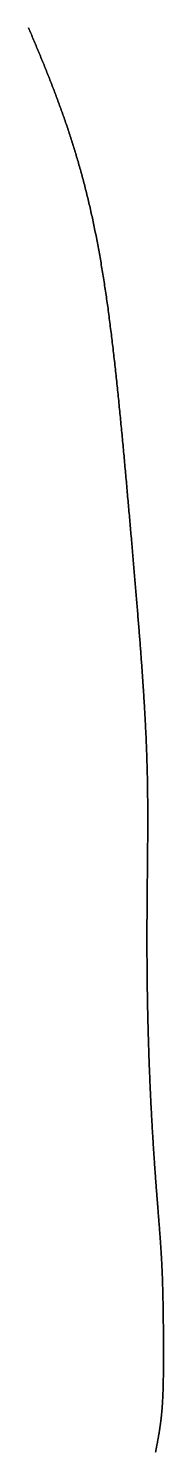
# Model space of a CAD drawing. Header units: inches. Extents: x 130170 to 284068, y 377793 to 804530.
# Drawn here: x 253778 to 253786.3, y 737479.6 to 737567.1 of the extents above; entities that cross this region are included whole.
import ezdxf

# ---------------------------------------------------------------- set-up
doc = ezdxf.new("R2010")
doc.units = ezdxf.units.IN
doc.header["$MEASUREMENT"] = 0
doc.layers.add('muni_il', color=7, linetype='Continuous')

msp = doc.modelspace()

# ---------------------------------------------------------------- linework, layer by layer
at = {"layer": 'muni_il'}
for points in [[(253778.047, 737567.122), (253778.085, 737567.031), (253778.124, 737566.94), (253778.163, 737566.849), (253778.202, 737566.758), (253778.24, 737566.666), (253778.279, 737566.575), (253778.317, 737566.484), (253778.355, 737566.393), (253778.394, 737566.302), (253778.432, 737566.211), (253778.47, 737566.12), (253778.508, 737566.029), (253778.546, 737565.938), (253778.584, 737565.846), (253778.622, 737565.755), (253778.66, 737565.664), (253778.698, 737565.573), (253778.735, 737565.482), (253778.773, 737565.39), (253778.81, 737565.299), (253778.848, 737565.208), (253778.885, 737565.116), (253778.922, 737565.025), (253778.959, 737564.934), (253778.997, 737564.842), (253779.033, 737564.751), (253779.07, 737564.659), (253779.107, 737564.568), (253779.144, 737564.476), (253779.18, 737564.384), (253779.217, 737564.293), (253779.253, 737564.201), (253779.289, 737564.109), (253779.326, 737564.017), (253779.362, 737563.925), (253779.398, 737563.833), (253779.433, 737563.741), (253779.469, 737563.649), (253779.505, 737563.557), (253779.54, 737563.465), (253779.576, 737563.372), (253779.611, 737563.28), (253779.646, 737563.188), (253779.681, 737563.095), (253779.716, 737563.002), (253779.751, 737562.91), (253779.785, 737562.817), (253779.82, 737562.724), (253779.854, 737562.631), (253779.889, 737562.538), (253779.923, 737562.444), (253779.957, 737562.351), (253779.991, 737562.258), (253780.025, 737562.164), (253780.058, 737562.071), (253780.092, 737561.977), (253780.125, 737561.883), (253780.158, 737561.789), (253780.191, 737561.695), (253780.224, 737561.601), (253780.257, 737561.507), (253780.29, 737561.412), (253780.322, 737561.318), (253780.355, 737561.223), (253780.387, 737561.128), (253780.419, 737561.033), (253780.451, 737560.938), (253780.483, 737560.843), (253780.514, 737560.747), (253780.546, 737560.652), (253780.577, 737560.556), (253780.608, 737560.46), (253780.639, 737560.364), (253780.67, 737560.268), (253780.701, 737560.172), (253780.732, 737560.076), (253780.762, 737559.979), (253780.792, 737559.882), (253780.823, 737559.785), (253780.853, 737559.688), (253780.882, 737559.591), (253780.912, 737559.494), (253780.941, 737559.396), (253780.971, 737559.298), (253781, 737559.2), (253781.029, 737559.102), (253781.058, 737559.004), (253781.087, 737558.905), (253781.115, 737558.806), (253781.143, 737558.707), (253781.172, 737558.608), (253781.2, 737558.509), (253781.227, 737558.409), (253781.255, 737558.31), (253781.283, 737558.21), (253781.31, 737558.11), (253781.337, 737558.009), (253781.364, 737557.909), (253781.391, 737557.808), (253781.418, 737557.707), (253781.445, 737557.606), (253781.471, 737557.504), (253781.497, 737557.402), (253781.523, 737557.301), (253781.549, 737557.198), (253781.575, 737557.096), (253781.6, 737556.993), (253781.626, 737556.89), (253781.651, 737556.787), (253781.676, 737556.684), (253781.701, 737556.581), (253781.726, 737556.477), (253781.75, 737556.373), (253781.775, 737556.268), (253781.799, 737556.164), (253781.823, 737556.059), (253781.847, 737555.954), (253781.871, 737555.849), (253781.894, 737555.743), (253781.918, 737555.637), (253781.941, 737555.531), (253781.964, 737555.425), (253781.987, 737555.318), (253782.01, 737555.211), (253782.033, 737555.104), (253782.055, 737554.997), (253782.078, 737554.889), (253782.1, 737554.781), (253782.122, 737554.673), (253782.144, 737554.564), (253782.166, 737554.456), (253782.187, 737554.347), (253782.209, 737554.237), (253782.23, 737554.128), (253782.251, 737554.018), (253782.272, 737553.908), (253782.293, 737553.797), (253782.313, 737553.686), (253782.334, 737553.575), (253782.354, 737553.464), (253782.375, 737553.352), (253782.395, 737553.241), (253782.415, 737553.128), (253782.435, 737553.016), (253782.454, 737552.903), (253782.474, 737552.79), (253782.493, 737552.677), (253782.513, 737552.563), (253782.532, 737552.449), (253782.551, 737552.335), (253782.57, 737552.22), (253782.588, 737552.106), (253782.607, 737551.991), (253782.625, 737551.875), (253782.644, 737551.76), (253782.662, 737551.644), (253782.68, 737551.527), (253782.698, 737551.411), (253782.716, 737551.294), (253782.734, 737551.177), (253782.751, 737551.06), (253782.769, 737550.942), (253782.786, 737550.824), (253782.804, 737550.706), (253782.821, 737550.587), (253782.838, 737550.468), (253782.855, 737550.35), (253782.872, 737550.23), (253782.888, 737550.111), (253782.905, 737549.991), (253782.922, 737549.87), (253782.938, 737549.75), (253782.954, 737549.629), (253782.97, 737549.508), (253782.987, 737549.387), (253783.003, 737549.265), (253783.018, 737549.144), (253783.034, 737549.022), (253783.05, 737548.899), (253783.065, 737548.776), (253783.081, 737548.654), (253783.097, 737548.531), (253783.112, 737548.407), (253783.127, 737548.284), (253783.142, 737548.16), (253783.157, 737548.036), (253783.172, 737547.911), (253783.187, 737547.787), (253783.202, 737547.662), (253783.217, 737547.537), (253783.232, 737547.412), (253783.246, 737547.286), (253783.261, 737547.16), (253783.275, 737547.034), (253783.29, 737546.908), (253783.304, 737546.782), (253783.318, 737546.655), (253783.332, 737546.529), (253783.346, 737546.401), (253783.361, 737546.274), (253783.374, 737546.147), (253783.388, 737546.019), (253783.402, 737545.891), (253783.416, 737545.764), (253783.43, 737545.635), (253783.443, 737545.507), (253783.457, 737545.379), (253783.47, 737545.25), (253783.484, 737545.121), (253783.498, 737544.992), (253783.511, 737544.863), (253783.524, 737544.734), (253783.537, 737544.604), (253783.551, 737544.475), (253783.564, 737544.345), (253783.577, 737544.215), (253783.59, 737544.085), (253783.603, 737543.955), (253783.616, 737543.825), (253783.629, 737543.695), (253783.642, 737543.564), (253783.655, 737543.434), (253783.668, 737543.303), (253783.68, 737543.172), (253783.693, 737543.042), (253783.706, 737542.911), (253783.718, 737542.78), (253783.731, 737542.649), (253783.743, 737542.518), (253783.756, 737542.387), (253783.769, 737542.255), (253783.781, 737542.124), (253783.793, 737541.993), (253783.806, 737541.861), (253783.818, 737541.73), (253783.83, 737541.599), (253783.843, 737541.467), (253783.855, 737541.336), (253783.867, 737541.204), (253783.879, 737541.073), (253783.891, 737540.942), (253783.904, 737540.81), (253783.916, 737540.679), (253783.928, 737540.547), (253783.94, 737540.416), (253783.952, 737540.285), (253783.964, 737540.153), (253783.976, 737540.022), (253783.988, 737539.891), (253783.999, 737539.76), (253784.011, 737539.628), (253784.023, 737539.498), (253784.035, 737539.367), (253784.047, 737539.236), (253784.058, 737539.105), (253784.07, 737538.974), (253784.082, 737538.844), (253784.094, 737538.713), (253784.105, 737538.583), (253784.117, 737538.452), (253784.128, 737538.322), (253784.14, 737538.192), (253784.151, 737538.062), (253784.163, 737537.932), (253784.174, 737537.803), (253784.186, 737537.673), (253784.197, 737537.544), (253784.208, 737537.415), (253784.22, 737537.286), (253784.231, 737537.157), (253784.242, 737537.028), (253784.254, 737536.9), (253784.265, 737536.771), (253784.276, 737536.643), (253784.287, 737536.515), (253784.299, 737536.387), (253784.31, 737536.26), (253784.321, 737536.132), (253784.332, 737536.005), (253784.343, 737535.878), (253784.354, 737535.752), (253784.365, 737535.625), (253784.376, 737535.499), (253784.387, 737535.373), (253784.397, 737535.247), (253784.408, 737535.122), (253784.419, 737534.997), (253784.43, 737534.872), (253784.44, 737534.747), (253784.451, 737534.623), (253784.462, 737534.499), (253784.472, 737534.375), (253784.483, 737534.251), (253784.493, 737534.128), (253784.504, 737534.005), (253784.514, 737533.882), (253784.525, 737533.76), (253784.535, 737533.637), (253784.546, 737533.516), (253784.556, 737533.394), (253784.566, 737533.273), (253784.576, 737533.152), (253784.587, 737533.031), (253784.597, 737532.911), (253784.607, 737532.791), (253784.617, 737532.672), (253784.627, 737532.552), (253784.637, 737532.433), (253784.647, 737532.315), (253784.656, 737532.197), (253784.666, 737532.079), (253784.676, 737531.961), (253784.686, 737531.844), (253784.695, 737531.727), (253784.705, 737531.611), (253784.714, 737531.495), (253784.724, 737531.379), (253784.733, 737531.264), (253784.743, 737531.149), (253784.752, 737531.034), (253784.761, 737530.92), (253784.77, 737530.806), (253784.78, 737530.692), (253784.789, 737530.579), (253784.798, 737530.466), (253784.807, 737530.354), (253784.816, 737530.242), (253784.825, 737530.13), (253784.833, 737530.019), (253784.842, 737529.908), (253784.851, 737529.797), (253784.86, 737529.687), (253784.868, 737529.578), (253784.877, 737529.468), (253784.885, 737529.359), (253784.893, 737529.251), (253784.902, 737529.142), (253784.91, 737529.035), (253784.918, 737528.927), (253784.926, 737528.82), (253784.934, 737528.714), (253784.942, 737528.607), (253784.95, 737528.501), (253784.958, 737528.396), (253784.966, 737528.291), (253784.973, 737528.186), (253784.981, 737528.082), (253784.989, 737527.978), (253784.996, 737527.874), (253785.003, 737527.771), (253785.011, 737527.669), (253785.018, 737527.566), (253785.025, 737527.464), (253785.032, 737527.363), (253785.039, 737527.261), (253785.046, 737527.16), (253785.053, 737527.06), (253785.06, 737526.96), (253785.067, 737526.86), (253785.073, 737526.761), (253785.08, 737526.662), (253785.086, 737526.563), (253785.093, 737526.465), (253785.099, 737526.367), (253785.106, 737526.27), (253785.112, 737526.172), (253785.118, 737526.076), (253785.124, 737525.979), (253785.13, 737525.883), (253785.136, 737525.787), (253785.142, 737525.692), (253785.147, 737525.597), (253785.153, 737525.502), (253785.159, 737525.408), (253785.164, 737525.314), (253785.169, 737525.22), (253785.175, 737525.127), (253785.18, 737525.034), (253785.185, 737524.941), (253785.19, 737524.849), (253785.195, 737524.757), (253785.2, 737524.665), (253785.205, 737524.573), (253785.21, 737524.482), (253785.214, 737524.392), (253785.219, 737524.301), (253785.224, 737524.211), (253785.228, 737524.121), (253785.232, 737524.031), (253785.237, 737523.942), (253785.241, 737523.853), (253785.245, 737523.764), (253785.249, 737523.676), (253785.253, 737523.588), (253785.257, 737523.5), (253785.261, 737523.412), (253785.264, 737523.325), (253785.268, 737523.238), (253785.272, 737523.151), (253785.275, 737523.064), (253785.278, 737522.978), (253785.282, 737522.891), (253785.285, 737522.806), (253785.288, 737522.72), (253785.291, 737522.634), (253785.294, 737522.549), (253785.297, 737522.464), (253785.3, 737522.379), (253785.303, 737522.295), (253785.306, 737522.21), (253785.308, 737522.126), (253785.311, 737522.042), (253785.313, 737521.958), (253785.316, 737521.875), (253785.318, 737521.791), (253785.32, 737521.708), (253785.323, 737521.625), (253785.325, 737521.542), (253785.327, 737521.46), (253785.329, 737521.377), (253785.331, 737521.295), (253785.333, 737521.212), (253785.335, 737521.13), (253785.336, 737521.048), (253785.338, 737520.966), (253785.339, 737520.885), (253785.341, 737520.803), (253785.343, 737520.722), (253785.344, 737520.64), (253785.345, 737520.559), (253785.347, 737520.478), (253785.348, 737520.397), (253785.349, 737520.316), (253785.35, 737520.235), (253785.351, 737520.154), (253785.352, 737520.074), (253785.353, 737519.993), (253785.354, 737519.913), (253785.355, 737519.832), (253785.356, 737519.752), (253785.356, 737519.672), (253785.357, 737519.591), (253785.357, 737519.511), (253785.358, 737519.431), (253785.359, 737519.351), (253785.359, 737519.271), (253785.359, 737519.191), (253785.36, 737519.111), (253785.36, 737519.031), (253785.36, 737518.951), (253785.361, 737518.871), (253785.361, 737518.791), (253785.361, 737518.711), (253785.361, 737518.631), (253785.361, 737518.551), (253785.361, 737518.471), (253785.361, 737518.391), (253785.361, 737518.312), (253785.361, 737518.232), (253785.361, 737518.151), (253785.36, 737518.071), (253785.36, 737517.991), (253785.36, 737517.911), (253785.36, 737517.831), (253785.359, 737517.751), (253785.359, 737517.671), (253785.359, 737517.591), (253785.358, 737517.51), (253785.358, 737517.43), (253785.357, 737517.349), (253785.357, 737517.269), (253785.356, 737517.188), (253785.356, 737517.108), (253785.355, 737517.027), (253785.354, 737516.946), (253785.354, 737516.865), (253785.353, 737516.784), (253785.352, 737516.703), (253785.352, 737516.622), (253785.351, 737516.541), (253785.35, 737516.459), (253785.35, 737516.378), (253785.349, 737516.296), (253785.348, 737516.214), (253785.347, 737516.133), (253785.347, 737516.051), (253785.346, 737515.968), (253785.345, 737515.886), (253785.344, 737515.804), (253785.343, 737515.722), (253785.343, 737515.639), (253785.342, 737515.556), (253785.341, 737515.474), (253785.34, 737515.391), (253785.339, 737515.308), (253785.338, 737515.224), (253785.337, 737515.141), (253785.337, 737515.057), (253785.336, 737514.974), (253785.335, 737514.89), (253785.334, 737514.806), (253785.333, 737514.722), (253785.332, 737514.637), (253785.332, 737514.553), (253785.331, 737514.468), (253785.33, 737514.384), (253785.329, 737514.299), (253785.328, 737514.214), (253785.327, 737514.128), (253785.327, 737514.043), (253785.326, 737513.957), (253785.325, 737513.871), (253785.324, 737513.786), (253785.324, 737513.699), (253785.323, 737513.613), (253785.322, 737513.527), (253785.321, 737513.44), (253785.321, 737513.353), (253785.32, 737513.266), (253785.32, 737513.179), (253785.319, 737513.092), (253785.318, 737513.004), (253785.318, 737512.917), (253785.317, 737512.829), (253785.317, 737512.741), (253785.316, 737512.652), (253785.316, 737512.564), (253785.315, 737512.476), (253785.315, 737512.387), (253785.314, 737512.298), (253785.314, 737512.209), (253785.314, 737512.12), (253785.313, 737512.03), (253785.313, 737511.941), (253785.313, 737511.851), (253785.312, 737511.761), (253785.312, 737511.671), (253785.312, 737511.581), (253785.312, 737511.49), (253785.312, 737511.4), (253785.312, 737511.309), (253785.312, 737511.218), (253785.312, 737511.127), (253785.312, 737511.035), (253785.312, 737510.944), (253785.312, 737510.852), (253785.312, 737510.761), (253785.312, 737510.669), (253785.312, 737510.577), (253785.312, 737510.485), (253785.313, 737510.392), (253785.313, 737510.3), (253785.313, 737510.207), (253785.314, 737510.114), (253785.314, 737510.021), (253785.315, 737509.928), (253785.315, 737509.835), (253785.316, 737509.742), (253785.316, 737509.648), (253785.317, 737509.555), (253785.317, 737509.461), (253785.318, 737509.367), (253785.319, 737509.273), (253785.32, 737509.179), (253785.321, 737509.085), (253785.321, 737508.991), (253785.322, 737508.896), (253785.323, 737508.802), (253785.324, 737508.707), (253785.325, 737508.613), (253785.327, 737508.518), (253785.328, 737508.423), (253785.329, 737508.328), (253785.33, 737508.233), (253785.331, 737508.138), (253785.333, 737508.043), (253785.334, 737507.947), (253785.336, 737507.852), (253785.337, 737507.757), (253785.338, 737507.661), (253785.34, 737507.566), (253785.342, 737507.47), (253785.343, 737507.375), (253785.345, 737507.279), (253785.347, 737507.183), (253785.349, 737507.088), (253785.35, 737506.992), (253785.352, 737506.896), (253785.354, 737506.801), (253785.356, 737506.705), (253785.358, 737506.609), (253785.36, 737506.513), (253785.362, 737506.418), (253785.364, 737506.322), (253785.367, 737506.226), (253785.369, 737506.131), (253785.371, 737506.035), (253785.373, 737505.939), (253785.376, 737505.844), (253785.378, 737505.748), (253785.381, 737505.652), (253785.383, 737505.557), (253785.386, 737505.461), (253785.388, 737505.366), (253785.391, 737505.271), (253785.394, 737505.175), (253785.397, 737505.08), (253785.399, 737504.985), (253785.402, 737504.89), (253785.405, 737504.795), (253785.408, 737504.7), (253785.411, 737504.605), (253785.414, 737504.511), (253785.417, 737504.416), (253785.42, 737504.322), (253785.423, 737504.227), (253785.426, 737504.133), (253785.429, 737504.039), (253785.433, 737503.945), (253785.436, 737503.851), (253785.439, 737503.758), (253785.443, 737503.664), (253785.446, 737503.571), (253785.449, 737503.478), (253785.453, 737503.385), (253785.456, 737503.292), (253785.46, 737503.199), (253785.464, 737503.107), (253785.467, 737503.014), (253785.471, 737502.922), (253785.474, 737502.83), (253785.478, 737502.739), (253785.482, 737502.647), (253785.486, 737502.556), (253785.49, 737502.465), (253785.494, 737502.374), (253785.497, 737502.283), (253785.501, 737502.193), (253785.505, 737502.103), (253785.509, 737502.013), (253785.513, 737501.923), (253785.517, 737501.834), (253785.521, 737501.745), (253785.526, 737501.656), (253785.53, 737501.567), (253785.534, 737501.479), (253785.538, 737501.391), (253785.542, 737501.303), (253785.547, 737501.216), (253785.551, 737501.128), (253785.555, 737501.041), (253785.559, 737500.955), (253785.564, 737500.868), (253785.568, 737500.782), (253785.572, 737500.697), (253785.577, 737500.611), (253785.581, 737500.526), (253785.586, 737500.441), (253785.59, 737500.357), (253785.595, 737500.273), (253785.599, 737500.189), (253785.604, 737500.106), (253785.608, 737500.023), (253785.613, 737499.94), (253785.618, 737499.857), (253785.622, 737499.775), (253785.627, 737499.694), (253785.631, 737499.612), (253785.636, 737499.531), (253785.641, 737499.451), (253785.645, 737499.37), (253785.65, 737499.291), (253785.655, 737499.211), (253785.66, 737499.132), (253785.664, 737499.053), (253785.669, 737498.975), (253785.674, 737498.897), (253785.678, 737498.819), (253785.683, 737498.742), (253785.688, 737498.665), (253785.693, 737498.588), (253785.697, 737498.512), (253785.702, 737498.437), (253785.707, 737498.361), (253785.712, 737498.287), (253785.717, 737498.212), (253785.721, 737498.138), (253785.726, 737498.064), (253785.731, 737497.991), (253785.736, 737497.918), (253785.741, 737497.845), (253785.745, 737497.773), (253785.75, 737497.702), (253785.755, 737497.63), (253785.76, 737497.56), (253785.765, 737497.489), (253785.769, 737497.419), (253785.774, 737497.35), (253785.779, 737497.28), (253785.784, 737497.212), (253785.788, 737497.143), (253785.793, 737497.075), (253785.798, 737497.008), (253785.803, 737496.941), (253785.807, 737496.874), (253785.812, 737496.807), (253785.817, 737496.742), (253785.822, 737496.676), (253785.826, 737496.611), (253785.831, 737496.546), (253785.836, 737496.482), (253785.84, 737496.418), (253785.845, 737496.355), (253785.85, 737496.292), (253785.854, 737496.229), (253785.859, 737496.167), (253785.864, 737496.105), (253785.868, 737496.044), (253785.873, 737495.983), (253785.877, 737495.922), (253785.882, 737495.862), (253785.886, 737495.802), (253785.891, 737495.743), (253785.895, 737495.684), (253785.9, 737495.625), (253785.904, 737495.567), (253785.909, 737495.509), (253785.913, 737495.451), (253785.918, 737495.394), (253785.922, 737495.338), (253785.926, 737495.281), (253785.931, 737495.225), (253785.935, 737495.17), (253785.939, 737495.115), (253785.944, 737495.06), (253785.948, 737495.005), (253785.952, 737494.951), (253785.956, 737494.898), (253785.96, 737494.844), (253785.965, 737494.791), (253785.969, 737494.739), (253785.973, 737494.686), (253785.977, 737494.635), (253785.981, 737494.583), (253785.985, 737494.532), (253785.989, 737494.481), (253785.993, 737494.43), (253785.997, 737494.38), (253786.001, 737494.33), (253786.005, 737494.281), (253786.009, 737494.231), (253786.013, 737494.182), (253786.017, 737494.134), (253786.02, 737494.086), (253786.024, 737494.038), (253786.028, 737493.99), (253786.032, 737493.943), (253786.035, 737493.895), (253786.039, 737493.849), (253786.043, 737493.802), (253786.046, 737493.756), (253786.05, 737493.71), (253786.054, 737493.665), (253786.057, 737493.619), (253786.061, 737493.574), (253786.064, 737493.529), (253786.067, 737493.485), (253786.071, 737493.441), (253786.074, 737493.397), (253786.078, 737493.353), (253786.081, 737493.309), (253786.084, 737493.266), (253786.088, 737493.223), (253786.091, 737493.18), (253786.094, 737493.138), (253786.097, 737493.095), (253786.1, 737493.053), (253786.104, 737493.011), (253786.107, 737492.97), (253786.11, 737492.929), (253786.113, 737492.887), (253786.116, 737492.846), (253786.119, 737492.805), (253786.122, 737492.765), (253786.125, 737492.724), (253786.128, 737492.684), (253786.13, 737492.644), (253786.133, 737492.604), (253786.136, 737492.565), (253786.139, 737492.525), (253786.142, 737492.486), (253786.144, 737492.447), (253786.147, 737492.408), (253786.15, 737492.369), (253786.152, 737492.33), (253786.155, 737492.292), (253786.158, 737492.253), (253786.16, 737492.215), (253786.162, 737492.177), (253786.165, 737492.139), (253786.168, 737492.101), (253786.17, 737492.063), (253786.172, 737492.026), (253786.175, 737491.988), (253786.177, 737491.951), (253786.179, 737491.913), (253786.182, 737491.876), (253786.184, 737491.839), (253786.186, 737491.802), (253786.188, 737491.765), (253786.191, 737491.729), (253786.193, 737491.692), (253786.195, 737491.655), (253786.197, 737491.619), (253786.199, 737491.582), (253786.201, 737491.546), (253786.203, 737491.51), (253786.205, 737491.474), (253786.207, 737491.437), (253786.209, 737491.401), (253786.211, 737491.365), (253786.213, 737491.329), (253786.215, 737491.293), (253786.217, 737491.257), (253786.219, 737491.221), (253786.22, 737491.185), (253786.222, 737491.15), (253786.224, 737491.114), (253786.226, 737491.078), (253786.227, 737491.042), (253786.229, 737491.007), (253786.231, 737490.971), (253786.233, 737490.935), (253786.234, 737490.899), (253786.236, 737490.864), (253786.237, 737490.828), (253786.239, 737490.793), (253786.24, 737490.757), (253786.242, 737490.721), (253786.243, 737490.685), (253786.245, 737490.65), (253786.246, 737490.614), (253786.248, 737490.578), (253786.249, 737490.543), (253786.251, 737490.507), (253786.252, 737490.471), (253786.253, 737490.435), (253786.255, 737490.4), (253786.256, 737490.364), (253786.257, 737490.328), (253786.259, 737490.292), (253786.26, 737490.256), (253786.261, 737490.22), (253786.262, 737490.184), (253786.264, 737490.148), (253786.265, 737490.112), (253786.266, 737490.075), (253786.267, 737490.039), (253786.268, 737490.003), (253786.269, 737489.966), (253786.27, 737489.93), (253786.272, 737489.894), (253786.273, 737489.857), (253786.274, 737489.82), (253786.275, 737489.784), (253786.276, 737489.747), (253786.277, 737489.71), (253786.278, 737489.673), (253786.279, 737489.636), (253786.28, 737489.599), (253786.281, 737489.562), (253786.282, 737489.525), (253786.283, 737489.488), (253786.284, 737489.451), (253786.284, 737489.413), (253786.285, 737489.376), (253786.286, 737489.338), (253786.287, 737489.3), (253786.288, 737489.263), (253786.289, 737489.225), (253786.29, 737489.187), (253786.29, 737489.149), (253786.291, 737489.111), (253786.292, 737489.073), (253786.293, 737489.035), (253786.294, 737488.996), (253786.294, 737488.958), (253786.295, 737488.919), (253786.296, 737488.881), (253786.297, 737488.842), (253786.297, 737488.803), (253786.298, 737488.764), (253786.299, 737488.725), (253786.299, 737488.686), (253786.3, 737488.647), (253786.301, 737488.608), (253786.301, 737488.568), (253786.302, 737488.529), (253786.303, 737488.489), (253786.303, 737488.45), (253786.304, 737488.41), (253786.304, 737488.37), (253786.305, 737488.33), (253786.306, 737488.29), (253786.306, 737488.25), (253786.307, 737488.21), (253786.307, 737488.17), (253786.308, 737488.129), (253786.308, 737488.089), (253786.309, 737488.048), (253786.309, 737488.008), (253786.31, 737487.967), (253786.31, 737487.926), (253786.311, 737487.885), (253786.311, 737487.844), (253786.312, 737487.803), (253786.312, 737487.762), (253786.313, 737487.72), (253786.313, 737487.679), (253786.314, 737487.638), (253786.314, 737487.596), (253786.315, 737487.555), (253786.315, 737487.513), (253786.316, 737487.471), (253786.316, 737487.43), (253786.316, 737487.388), (253786.317, 737487.346), (253786.317, 737487.304), (253786.318, 737487.262), (253786.318, 737487.22), (253786.318, 737487.178), (253786.319, 737487.135), (253786.319, 737487.093), (253786.319, 737487.051), (253786.32, 737487.008), (253786.32, 737486.966), (253786.32, 737486.923), (253786.321, 737486.881), (253786.321, 737486.838), (253786.321, 737486.796), (253786.321, 737486.753), (253786.322, 737486.71), (253786.322, 737486.668), (253786.322, 737486.625), (253786.322, 737486.582), (253786.323, 737486.539), (253786.323, 737486.496), (253786.323, 737486.454), (253786.323, 737486.411), (253786.323, 737486.368), (253786.324, 737486.325), (253786.324, 737486.282), (253786.324, 737486.239), (253786.324, 737486.196), (253786.324, 737486.153), (253786.325, 737486.11), (253786.325, 737486.067), (253786.325, 737486.024), (253786.325, 737485.982), (253786.325, 737485.939), (253786.325, 737485.896), (253786.325, 737485.853), (253786.325, 737485.81), (253786.325, 737485.767), (253786.325, 737485.725), (253786.325, 737485.682), (253786.325, 737485.639), (253786.325, 737485.596), (253786.325, 737485.554), (253786.325, 737485.511), (253786.325, 737485.469), (253786.325, 737485.426), (253786.325, 737485.384), (253786.325, 737485.341), (253786.325, 737485.299), (253786.325, 737485.257), (253786.325, 737485.215), (253786.325, 737485.173), (253786.324, 737485.131), (253786.324, 737485.089), (253786.324, 737485.047), (253786.324, 737485.005), (253786.324, 737484.964), (253786.323, 737484.922), (253786.323, 737484.88), (253786.323, 737484.839), (253786.323, 737484.798), (253786.322, 737484.757), (253786.322, 737484.715), (253786.322, 737484.674), (253786.321, 737484.634), (253786.321, 737484.593), (253786.321, 737484.552), (253786.32, 737484.512), (253786.32, 737484.471), (253786.319, 737484.431), (253786.319, 737484.391), (253786.318, 737484.351), (253786.318, 737484.311), (253786.317, 737484.271), (253786.317, 737484.232), (253786.316, 737484.192), (253786.315, 737484.153), (253786.315, 737484.114), (253786.314, 737484.075), (253786.314, 737484.036), (253786.313, 737483.997), (253786.312, 737483.958), (253786.311, 737483.92), (253786.31, 737483.882), (253786.31, 737483.843), (253786.309, 737483.805), (253786.308, 737483.768), (253786.307, 737483.73), (253786.306, 737483.692), (253786.305, 737483.655), (253786.304, 737483.618), (253786.303, 737483.581), (253786.302, 737483.544), (253786.301, 737483.507), (253786.3, 737483.471), (253786.299, 737483.434), (253786.298, 737483.398), (253786.297, 737483.362), (253786.296, 737483.326), (253786.294, 737483.29), (253786.293, 737483.255), (253786.292, 737483.219), (253786.29, 737483.184), (253786.289, 737483.149), (253786.288, 737483.114), (253786.286, 737483.079), (253786.285, 737483.045), (253786.283, 737483.01), (253786.282, 737482.976), (253786.28, 737482.942), (253786.278, 737482.908), (253786.277, 737482.874), (253786.275, 737482.84), (253786.273, 737482.807), (253786.272, 737482.773), (253786.27, 737482.74), (253786.268, 737482.707), (253786.266, 737482.674), (253786.264, 737482.641), (253786.262, 737482.608), (253786.26, 737482.576), (253786.258, 737482.543), (253786.256, 737482.511), (253786.254, 737482.479), (253786.252, 737482.447), (253786.249, 737482.415), (253786.247, 737482.383), (253786.245, 737482.351), (253786.242, 737482.319), (253786.24, 737482.288), (253786.237, 737482.256), (253786.235, 737482.225), (253786.232, 737482.193), (253786.23, 737482.162), (253786.227, 737482.131), (253786.224, 737482.1), (253786.222, 737482.069), (253786.219, 737482.038), (253786.216, 737482.007), (253786.213, 737481.976), (253786.21, 737481.945), (253786.207, 737481.915), (253786.204, 737481.884), (253786.201, 737481.853), (253786.197, 737481.822), (253786.194, 737481.792), (253786.191, 737481.761), (253786.187, 737481.731), (253786.184, 737481.7), (253786.18, 737481.669), (253786.177, 737481.639), (253786.173, 737481.608), (253786.17, 737481.577), (253786.166, 737481.547), (253786.162, 737481.516), (253786.158, 737481.485), (253786.154, 737481.454), (253786.15, 737481.424), (253786.146, 737481.393), (253786.142, 737481.362), (253786.138, 737481.331), (253786.134, 737481.3), (253786.129, 737481.269), (253786.125, 737481.237), (253786.12, 737481.206), (253786.116, 737481.175), (253786.111, 737481.143), (253786.107, 737481.111), (253786.102, 737481.08), (253786.097, 737481.048), (253786.092, 737481.016), (253786.087, 737480.984), (253786.082, 737480.952), (253786.077, 737480.919), (253786.072, 737480.887), (253786.067, 737480.854), (253786.062, 737480.821), (253786.056, 737480.788), (253786.051, 737480.755), (253786.045, 737480.722), (253786.04, 737480.689), (253786.034, 737480.655), (253786.028, 737480.622), (253786.023, 737480.588), (253786.017, 737480.554), (253786.011, 737480.52), (253786.005, 737480.485), (253785.999, 737480.451), (253785.992, 737480.416), (253785.986, 737480.381), (253785.98, 737480.346), (253785.974, 737480.311), (253785.967, 737480.275), (253785.961, 737480.24), (253785.954, 737480.204), (253785.948, 737480.168), (253785.941, 737480.132), (253785.934, 737480.095), (253785.927, 737480.059), (253785.92, 737480.022), (253785.913, 737479.985), (253785.906, 737479.948), (253785.899, 737479.911), (253785.892, 737479.874), (253785.885, 737479.836), (253785.878, 737479.798), (253785.87, 737479.761), (253785.863, 737479.723), (253785.855, 737479.685), (253785.848, 737479.646), (253785.84, 737479.608)], [(253785.84, 737479.608), (253785.848, 737479.646), (253785.855, 737479.685), (253785.863, 737479.723), (253785.87, 737479.761), (253785.878, 737479.798), (253785.885, 737479.836), (253785.892, 737479.874), (253785.899, 737479.911), (253785.906, 737479.948), (253785.913, 737479.985), (253785.92, 737480.022), (253785.927, 737480.059), (253785.934, 737480.095), (253785.941, 737480.132), (253785.948, 737480.168), (253785.954, 737480.204), (253785.961, 737480.24), (253785.967, 737480.275), (253785.974, 737480.311), (253785.98, 737480.346), (253785.986, 737480.381), (253785.992, 737480.416), (253785.999, 737480.451), (253786.005, 737480.485), (253786.011, 737480.52), (253786.017, 737480.554), (253786.023, 737480.588), (253786.028, 737480.622), (253786.034, 737480.655), (253786.04, 737480.689), (253786.045, 737480.722), (253786.051, 737480.755), (253786.056, 737480.788), (253786.062, 737480.821), (253786.067, 737480.854), (253786.072, 737480.887), (253786.077, 737480.919), (253786.082, 737480.952), (253786.087, 737480.984), (253786.092, 737481.016), (253786.097, 737481.048), (253786.102, 737481.08), (253786.107, 737481.111), (253786.111, 737481.143), (253786.116, 737481.175), (253786.12, 737481.206), (253786.125, 737481.237), (253786.129, 737481.269), (253786.134, 737481.3), (253786.138, 737481.331), (253786.142, 737481.362), (253786.146, 737481.393), (253786.15, 737481.424), (253786.154, 737481.454), (253786.158, 737481.485), (253786.162, 737481.516), (253786.166, 737481.547), (253786.17, 737481.577), (253786.173, 737481.608), (253786.177, 737481.639), (253786.18, 737481.669), (253786.184, 737481.7), (253786.187, 737481.731), (253786.191, 737481.761), (253786.194, 737481.792), (253786.197, 737481.822), (253786.201, 737481.853), (253786.204, 737481.884), (253786.207, 737481.915), (253786.21, 737481.945), (253786.213, 737481.976), (253786.216, 737482.007), (253786.219, 737482.038), (253786.222, 737482.069), (253786.224, 737482.1), (253786.227, 737482.131), (253786.23, 737482.162), (253786.232, 737482.193), (253786.235, 737482.225), (253786.237, 737482.256), (253786.24, 737482.288), (253786.242, 737482.319), (253786.245, 737482.351), (253786.247, 737482.383), (253786.249, 737482.415), (253786.252, 737482.447), (253786.254, 737482.479), (253786.256, 737482.511), (253786.258, 737482.543), (253786.26, 737482.576), (253786.262, 737482.608), (253786.264, 737482.641), (253786.266, 737482.674), (253786.268, 737482.707), (253786.27, 737482.74), (253786.272, 737482.773), (253786.273, 737482.807), (253786.275, 737482.84), (253786.277, 737482.874), (253786.278, 737482.908), (253786.28, 737482.942), (253786.282, 737482.976), (253786.283, 737483.01), (253786.285, 737483.045), (253786.286, 737483.079), (253786.288, 737483.114), (253786.289, 737483.149), (253786.29, 737483.184), (253786.292, 737483.219), (253786.293, 737483.255), (253786.294, 737483.29), (253786.296, 737483.326), (253786.297, 737483.362), (253786.298, 737483.398), (253786.299, 737483.434), (253786.3, 737483.471), (253786.301, 737483.507), (253786.302, 737483.544), (253786.303, 737483.581), (253786.304, 737483.618), (253786.305, 737483.655), (253786.306, 737483.692), (253786.307, 737483.73), (253786.308, 737483.768), (253786.309, 737483.805), (253786.31, 737483.843), (253786.31, 737483.882), (253786.311, 737483.92), (253786.312, 737483.958), (253786.313, 737483.997), (253786.314, 737484.036), (253786.314, 737484.075), (253786.315, 737484.114), (253786.315, 737484.153), (253786.316, 737484.192), (253786.317, 737484.232), (253786.317, 737484.271), (253786.318, 737484.311), (253786.318, 737484.351), (253786.319, 737484.391), (253786.319, 737484.431), (253786.32, 737484.471), (253786.32, 737484.512), (253786.321, 737484.552), (253786.321, 737484.593), (253786.321, 737484.634), (253786.322, 737484.674), (253786.322, 737484.715), (253786.322, 737484.757), (253786.323, 737484.798), (253786.323, 737484.839), (253786.323, 737484.88), (253786.323, 737484.922), (253786.324, 737484.964), (253786.324, 737485.005), (253786.324, 737485.047), (253786.324, 737485.089), (253786.324, 737485.131), (253786.325, 737485.173), (253786.325, 737485.215), (253786.325, 737485.257), (253786.325, 737485.299), (253786.325, 737485.341), (253786.325, 737485.384), (253786.325, 737485.426), (253786.325, 737485.469), (253786.325, 737485.511), (253786.325, 737485.554), (253786.325, 737485.596), (253786.325, 737485.639), (253786.325, 737485.682), (253786.325, 737485.725), (253786.325, 737485.767), (253786.325, 737485.81), (253786.325, 737485.853), (253786.325, 737485.896), (253786.325, 737485.939), (253786.325, 737485.982), (253786.325, 737486.024), (253786.325, 737486.067), (253786.325, 737486.11), (253786.324, 737486.153), (253786.324, 737486.196), (253786.324, 737486.239), (253786.324, 737486.282), (253786.324, 737486.325), (253786.323, 737486.368), (253786.323, 737486.411), (253786.323, 737486.454), (253786.323, 737486.496), (253786.323, 737486.539), (253786.322, 737486.582), (253786.322, 737486.625), (253786.322, 737486.668), (253786.322, 737486.71), (253786.321, 737486.753), (253786.321, 737486.796), (253786.321, 737486.838), (253786.321, 737486.881), (253786.32, 737486.923), (253786.32, 737486.966), (253786.32, 737487.008), (253786.319, 737487.051), (253786.319, 737487.093), (253786.319, 737487.135), (253786.318, 737487.178), (253786.318, 737487.22), (253786.318, 737487.262), (253786.317, 737487.304), (253786.317, 737487.346), (253786.316, 737487.388), (253786.316, 737487.43), (253786.316, 737487.471), (253786.315, 737487.513), (253786.315, 737487.555), (253786.314, 737487.596), (253786.314, 737487.638), (253786.313, 737487.679), (253786.313, 737487.72), (253786.312, 737487.762), (253786.312, 737487.803), (253786.311, 737487.844), (253786.311, 737487.885), (253786.31, 737487.926), (253786.31, 737487.967), (253786.309, 737488.008), (253786.309, 737488.048), (253786.308, 737488.089), (253786.308, 737488.129), (253786.307, 737488.17), (253786.307, 737488.21), (253786.306, 737488.25), (253786.306, 737488.29), (253786.305, 737488.33), (253786.304, 737488.37), (253786.304, 737488.41), (253786.303, 737488.45), (253786.303, 737488.489), (253786.302, 737488.529), (253786.301, 737488.568), (253786.301, 737488.608), (253786.3, 737488.647), (253786.299, 737488.686), (253786.299, 737488.725), (253786.298, 737488.764), (253786.297, 737488.803), (253786.297, 737488.842), (253786.296, 737488.881), (253786.295, 737488.919), (253786.294, 737488.958), (253786.294, 737488.996), (253786.293, 737489.035), (253786.292, 737489.073), (253786.291, 737489.111), (253786.29, 737489.149), (253786.29, 737489.187), (253786.289, 737489.225), (253786.288, 737489.263), (253786.287, 737489.3), (253786.286, 737489.338), (253786.285, 737489.376), (253786.284, 737489.413), (253786.284, 737489.451), (253786.283, 737489.488), (253786.282, 737489.525), (253786.281, 737489.562), (253786.28, 737489.599), (253786.279, 737489.636), (253786.278, 737489.673), (253786.277, 737489.71), (253786.276, 737489.747), (253786.275, 737489.784), (253786.274, 737489.82), (253786.273, 737489.857), (253786.272, 737489.894), (253786.27, 737489.93), (253786.269, 737489.966), (253786.268, 737490.003), (253786.267, 737490.039), (253786.266, 737490.075), (253786.265, 737490.112), (253786.264, 737490.148), (253786.262, 737490.184), (253786.261, 737490.22), (253786.26, 737490.256), (253786.259, 737490.292), (253786.257, 737490.328), (253786.256, 737490.364), (253786.255, 737490.4), (253786.253, 737490.435), (253786.252, 737490.471), (253786.251, 737490.507), (253786.249, 737490.543), (253786.248, 737490.578), (253786.246, 737490.614), (253786.245, 737490.65), (253786.243, 737490.685), (253786.242, 737490.721), (253786.24, 737490.757), (253786.239, 737490.793), (253786.237, 737490.828), (253786.236, 737490.864), (253786.234, 737490.899), (253786.233, 737490.935), (253786.231, 737490.971), (253786.229, 737491.007), (253786.227, 737491.042), (253786.226, 737491.078), (253786.224, 737491.114), (253786.222, 737491.15), (253786.22, 737491.185), (253786.219, 737491.221), (253786.217, 737491.257), (253786.215, 737491.293), (253786.213, 737491.329), (253786.211, 737491.365), (253786.209, 737491.401), (253786.207, 737491.437), (253786.205, 737491.474), (253786.203, 737491.51), (253786.201, 737491.546), (253786.199, 737491.582), (253786.197, 737491.619), (253786.195, 737491.655), (253786.193, 737491.692), (253786.191, 737491.729), (253786.188, 737491.765), (253786.186, 737491.802), (253786.184, 737491.839), (253786.182, 737491.876), (253786.179, 737491.913), (253786.177, 737491.951), (253786.175, 737491.988), (253786.172, 737492.026), (253786.17, 737492.063), (253786.168, 737492.101), (253786.165, 737492.139), (253786.162, 737492.177), (253786.16, 737492.215), (253786.158, 737492.253), (253786.155, 737492.292), (253786.152, 737492.33), (253786.15, 737492.369), (253786.147, 737492.408), (253786.144, 737492.447), (253786.142, 737492.486), (253786.139, 737492.525), (253786.136, 737492.565), (253786.133, 737492.604), (253786.13, 737492.644), (253786.128, 737492.684), (253786.125, 737492.724), (253786.122, 737492.765), (253786.119, 737492.805), (253786.116, 737492.846), (253786.113, 737492.887), (253786.11, 737492.929), (253786.107, 737492.97), (253786.104, 737493.011), (253786.1, 737493.053), (253786.097, 737493.095), (253786.094, 737493.138), (253786.091, 737493.18), (253786.088, 737493.223), (253786.084, 737493.266), (253786.081, 737493.309), (253786.078, 737493.353), (253786.074, 737493.397), (253786.071, 737493.441), (253786.067, 737493.485), (253786.064, 737493.529), (253786.061, 737493.574), (253786.057, 737493.619), (253786.054, 737493.665), (253786.05, 737493.71), (253786.046, 737493.756), (253786.043, 737493.802), (253786.039, 737493.849), (253786.035, 737493.895), (253786.032, 737493.943), (253786.028, 737493.99), (253786.024, 737494.038), (253786.02, 737494.086), (253786.017, 737494.134), (253786.013, 737494.182), (253786.009, 737494.231), (253786.005, 737494.281), (253786.001, 737494.33), (253785.997, 737494.38), (253785.993, 737494.43), (253785.989, 737494.481), (253785.985, 737494.532), (253785.981, 737494.583), (253785.977, 737494.635), (253785.973, 737494.686), (253785.969, 737494.739), (253785.965, 737494.791), (253785.96, 737494.844), (253785.956, 737494.898), (253785.952, 737494.951), (253785.948, 737495.005), (253785.944, 737495.06), (253785.939, 737495.115), (253785.935, 737495.17), (253785.931, 737495.225), (253785.926, 737495.281), (253785.922, 737495.338), (253785.918, 737495.394), (253785.913, 737495.451), (253785.909, 737495.509), (253785.904, 737495.567), (253785.9, 737495.625), (253785.895, 737495.684), (253785.891, 737495.743), (253785.886, 737495.802), (253785.882, 737495.862), (253785.877, 737495.922), (253785.873, 737495.983), (253785.868, 737496.044), (253785.864, 737496.105), (253785.859, 737496.167), (253785.854, 737496.229), (253785.85, 737496.292), (253785.845, 737496.355), (253785.84, 737496.418), (253785.836, 737496.482), (253785.831, 737496.546), (253785.826, 737496.611), (253785.822, 737496.676), (253785.817, 737496.742), (253785.812, 737496.807), (253785.807, 737496.874), (253785.803, 737496.941), (253785.798, 737497.008), (253785.793, 737497.075), (253785.788, 737497.143), (253785.784, 737497.212), (253785.779, 737497.28), (253785.774, 737497.35), (253785.769, 737497.419), (253785.765, 737497.489), (253785.76, 737497.56), (253785.755, 737497.63), (253785.75, 737497.702), (253785.745, 737497.773), (253785.741, 737497.845), (253785.736, 737497.918), (253785.731, 737497.991), (253785.726, 737498.064), (253785.721, 737498.138), (253785.717, 737498.212), (253785.712, 737498.287), (253785.707, 737498.361), (253785.702, 737498.437), (253785.697, 737498.512), (253785.693, 737498.588), (253785.688, 737498.665), (253785.683, 737498.742), (253785.678, 737498.819), (253785.674, 737498.897), (253785.669, 737498.975), (253785.664, 737499.053), (253785.66, 737499.132), (253785.655, 737499.211), (253785.65, 737499.291), (253785.645, 737499.37), (253785.641, 737499.451), (253785.636, 737499.531), (253785.631, 737499.612), (253785.627, 737499.694), (253785.622, 737499.775), (253785.618, 737499.857), (253785.613, 737499.94), (253785.608, 737500.023), (253785.604, 737500.106), (253785.599, 737500.189), (253785.595, 737500.273), (253785.59, 737500.357), (253785.586, 737500.441), (253785.581, 737500.526), (253785.577, 737500.611), (253785.572, 737500.697), (253785.568, 737500.782), (253785.564, 737500.868), (253785.559, 737500.955), (253785.555, 737501.041), (253785.551, 737501.128), (253785.547, 737501.216), (253785.542, 737501.303), (253785.538, 737501.391), (253785.534, 737501.479), (253785.53, 737501.567), (253785.526, 737501.656), (253785.521, 737501.745), (253785.517, 737501.834), (253785.513, 737501.923), (253785.509, 737502.013), (253785.505, 737502.103), (253785.501, 737502.193), (253785.497, 737502.283), (253785.494, 737502.374), (253785.49, 737502.465), (253785.486, 737502.556), (253785.482, 737502.647), (253785.478, 737502.739), (253785.474, 737502.83), (253785.471, 737502.922), (253785.467, 737503.014), (253785.464, 737503.107), (253785.46, 737503.199), (253785.456, 737503.292), (253785.453, 737503.385), (253785.449, 737503.478), (253785.446, 737503.571), (253785.443, 737503.664), (253785.439, 737503.758), (253785.436, 737503.851), (253785.433, 737503.945), (253785.429, 737504.039), (253785.426, 737504.133), (253785.423, 737504.227), (253785.42, 737504.322), (253785.417, 737504.416), (253785.414, 737504.511), (253785.411, 737504.605), (253785.408, 737504.7), (253785.405, 737504.795), (253785.402, 737504.89), (253785.399, 737504.985), (253785.397, 737505.08), (253785.394, 737505.175), (253785.391, 737505.271), (253785.388, 737505.366), (253785.386, 737505.461), (253785.383, 737505.557), (253785.381, 737505.652), (253785.378, 737505.748), (253785.376, 737505.844), (253785.373, 737505.939), (253785.371, 737506.035), (253785.369, 737506.131), (253785.367, 737506.226), (253785.364, 737506.322), (253785.362, 737506.418), (253785.36, 737506.513), (253785.358, 737506.609), (253785.356, 737506.705), (253785.354, 737506.801), (253785.352, 737506.896), (253785.35, 737506.992), (253785.349, 737507.088), (253785.347, 737507.183), (253785.345, 737507.279), (253785.343, 737507.375), (253785.342, 737507.47), (253785.34, 737507.566), (253785.338, 737507.661), (253785.337, 737507.757), (253785.336, 737507.852), (253785.334, 737507.947), (253785.333, 737508.043), (253785.331, 737508.138), (253785.33, 737508.233), (253785.329, 737508.328), (253785.328, 737508.423), (253785.327, 737508.518), (253785.325, 737508.613), (253785.324, 737508.707), (253785.323, 737508.802), (253785.322, 737508.896), (253785.321, 737508.991), (253785.321, 737509.085), (253785.32, 737509.179), (253785.319, 737509.273), (253785.318, 737509.367), (253785.317, 737509.461), (253785.317, 737509.555), (253785.316, 737509.648), (253785.316, 737509.742), (253785.315, 737509.835), (253785.315, 737509.928), (253785.314, 737510.021), (253785.314, 737510.114), (253785.313, 737510.207), (253785.313, 737510.3), (253785.313, 737510.392), (253785.312, 737510.485), (253785.312, 737510.577), (253785.312, 737510.669), (253785.312, 737510.761), (253785.312, 737510.852), (253785.312, 737510.944), (253785.312, 737511.035), (253785.312, 737511.127), (253785.312, 737511.218), (253785.312, 737511.309), (253785.312, 737511.4), (253785.312, 737511.49), (253785.312, 737511.581), (253785.312, 737511.671), (253785.312, 737511.761), (253785.313, 737511.851), (253785.313, 737511.941), (253785.313, 737512.03), (253785.314, 737512.12), (253785.314, 737512.209), (253785.314, 737512.298), (253785.315, 737512.387), (253785.315, 737512.476), (253785.316, 737512.564), (253785.316, 737512.652), (253785.317, 737512.741), (253785.317, 737512.829), (253785.318, 737512.917), (253785.318, 737513.004), (253785.319, 737513.092), (253785.32, 737513.179), (253785.32, 737513.266), (253785.321, 737513.353), (253785.321, 737513.44), (253785.322, 737513.527), (253785.323, 737513.613), (253785.324, 737513.699), (253785.324, 737513.786), (253785.325, 737513.871), (253785.326, 737513.957), (253785.327, 737514.043), (253785.327, 737514.128), (253785.328, 737514.214), (253785.329, 737514.299), (253785.33, 737514.384), (253785.331, 737514.468), (253785.332, 737514.553), (253785.332, 737514.637), (253785.333, 737514.722), (253785.334, 737514.806), (253785.335, 737514.89), (253785.336, 737514.974), (253785.337, 737515.057), (253785.337, 737515.141), (253785.338, 737515.224), (253785.339, 737515.308), (253785.34, 737515.391), (253785.341, 737515.474), (253785.342, 737515.556), (253785.343, 737515.639), (253785.343, 737515.722), (253785.344, 737515.804), (253785.345, 737515.886), (253785.346, 737515.968), (253785.347, 737516.051), (253785.347, 737516.133), (253785.348, 737516.214), (253785.349, 737516.296), (253785.35, 737516.378), (253785.35, 737516.459), (253785.351, 737516.541), (253785.352, 737516.622), (253785.352, 737516.703), (253785.353, 737516.784), (253785.354, 737516.865), (253785.354, 737516.946), (253785.355, 737517.027), (253785.356, 737517.108), (253785.356, 737517.188), (253785.357, 737517.269), (253785.357, 737517.349), (253785.358, 737517.43), (253785.358, 737517.51), (253785.359, 737517.591), (253785.359, 737517.671), (253785.359, 737517.751), (253785.36, 737517.831), (253785.36, 737517.911), (253785.36, 737517.991), (253785.36, 737518.071), (253785.361, 737518.151), (253785.361, 737518.232), (253785.361, 737518.312), (253785.361, 737518.391), (253785.361, 737518.471), (253785.361, 737518.551), (253785.361, 737518.631), (253785.361, 737518.711), (253785.361, 737518.791), (253785.361, 737518.871), (253785.36, 737518.951), (253785.36, 737519.031), (253785.36, 737519.111), (253785.359, 737519.191), (253785.359, 737519.271), (253785.359, 737519.351), (253785.358, 737519.431), (253785.357, 737519.511), (253785.357, 737519.591), (253785.356, 737519.672), (253785.356, 737519.752), (253785.355, 737519.832), (253785.354, 737519.913), (253785.353, 737519.993), (253785.352, 737520.074), (253785.351, 737520.154), (253785.35, 737520.235), (253785.349, 737520.316), (253785.348, 737520.397), (253785.347, 737520.478), (253785.345, 737520.559), (253785.344, 737520.64), (253785.343, 737520.722), (253785.341, 737520.803), (253785.339, 737520.885), (253785.338, 737520.966), (253785.336, 737521.048), (253785.335, 737521.13), (253785.333, 737521.212), (253785.331, 737521.295), (253785.329, 737521.377), (253785.327, 737521.46), (253785.325, 737521.542), (253785.323, 737521.625), (253785.32, 737521.708), (253785.318, 737521.791), (253785.316, 737521.875), (253785.313, 737521.958), (253785.311, 737522.042), (253785.308, 737522.126), (253785.306, 737522.21), (253785.303, 737522.295), (253785.3, 737522.379), (253785.297, 737522.464), (253785.294, 737522.549), (253785.291, 737522.634), (253785.288, 737522.72), (253785.285, 737522.806), (253785.282, 737522.891), (253785.278, 737522.978), (253785.275, 737523.064), (253785.272, 737523.151), (253785.268, 737523.238), (253785.264, 737523.325), (253785.261, 737523.412), (253785.257, 737523.5), (253785.253, 737523.588), (253785.249, 737523.676), (253785.245, 737523.764), (253785.241, 737523.853), (253785.237, 737523.942), (253785.232, 737524.031), (253785.228, 737524.121), (253785.224, 737524.211), (253785.219, 737524.301), (253785.214, 737524.392), (253785.21, 737524.482), (253785.205, 737524.573), (253785.2, 737524.665), (253785.195, 737524.757), (253785.19, 737524.849), (253785.185, 737524.941), (253785.18, 737525.034), (253785.175, 737525.127), (253785.169, 737525.22), (253785.164, 737525.314), (253785.159, 737525.408), (253785.153, 737525.502), (253785.147, 737525.597), (253785.142, 737525.692), (253785.136, 737525.787), (253785.13, 737525.883), (253785.124, 737525.979), (253785.118, 737526.076), (253785.112, 737526.172), (253785.106, 737526.27), (253785.099, 737526.367), (253785.093, 737526.465), (253785.086, 737526.563), (253785.08, 737526.662), (253785.073, 737526.761), (253785.067, 737526.86), (253785.06, 737526.96), (253785.053, 737527.06), (253785.046, 737527.16), (253785.039, 737527.261), (253785.032, 737527.363), (253785.025, 737527.464), (253785.018, 737527.566), (253785.011, 737527.669), (253785.003, 737527.771), (253784.996, 737527.874), (253784.989, 737527.978), (253784.981, 737528.082), (253784.973, 737528.186), (253784.966, 737528.291), (253784.958, 737528.396), (253784.95, 737528.501), (253784.942, 737528.607), (253784.934, 737528.714), (253784.926, 737528.82), (253784.918, 737528.927), (253784.91, 737529.035), (253784.902, 737529.142), (253784.893, 737529.251), (253784.885, 737529.359), (253784.877, 737529.468), (253784.868, 737529.578), (253784.86, 737529.687), (253784.851, 737529.797), (253784.842, 737529.908), (253784.833, 737530.019), (253784.825, 737530.13), (253784.816, 737530.242), (253784.807, 737530.354), (253784.798, 737530.466), (253784.789, 737530.579), (253784.78, 737530.692), (253784.77, 737530.806), (253784.761, 737530.92), (253784.752, 737531.034), (253784.743, 737531.149), (253784.733, 737531.264), (253784.724, 737531.379), (253784.714, 737531.495), (253784.705, 737531.611), (253784.695, 737531.727), (253784.686, 737531.844), (253784.676, 737531.961), (253784.666, 737532.079), (253784.656, 737532.197), (253784.647, 737532.315), (253784.637, 737532.433), (253784.627, 737532.552), (253784.617, 737532.672), (253784.607, 737532.791), (253784.597, 737532.911), (253784.587, 737533.031), (253784.576, 737533.152), (253784.566, 737533.273), (253784.556, 737533.394), (253784.546, 737533.516), (253784.535, 737533.637), (253784.525, 737533.76), (253784.514, 737533.882), (253784.504, 737534.005), (253784.493, 737534.128), (253784.483, 737534.251), (253784.472, 737534.375), (253784.462, 737534.499), (253784.451, 737534.623), (253784.44, 737534.747), (253784.43, 737534.872), (253784.419, 737534.997), (253784.408, 737535.122), (253784.397, 737535.247), (253784.387, 737535.373), (253784.376, 737535.499), (253784.365, 737535.625), (253784.354, 737535.752), (253784.343, 737535.878), (253784.332, 737536.005), (253784.321, 737536.132), (253784.31, 737536.26), (253784.299, 737536.387), (253784.287, 737536.515), (253784.276, 737536.643), (253784.265, 737536.771), (253784.254, 737536.9), (253784.242, 737537.028), (253784.231, 737537.157), (253784.22, 737537.286), (253784.208, 737537.415), (253784.197, 737537.544), (253784.186, 737537.673), (253784.174, 737537.803), (253784.163, 737537.932), (253784.151, 737538.062), (253784.14, 737538.192), (253784.128, 737538.322), (253784.117, 737538.452), (253784.105, 737538.583), (253784.094, 737538.713), (253784.082, 737538.844), (253784.07, 737538.974), (253784.058, 737539.105), (253784.047, 737539.236), (253784.035, 737539.367), (253784.023, 737539.498), (253784.011, 737539.628), (253783.999, 737539.76), (253783.988, 737539.891), (253783.976, 737540.022), (253783.964, 737540.153), (253783.952, 737540.285), (253783.94, 737540.416), (253783.928, 737540.547), (253783.916, 737540.679), (253783.904, 737540.81), (253783.891, 737540.942), (253783.879, 737541.073), (253783.867, 737541.204), (253783.855, 737541.336), (253783.843, 737541.467), (253783.83, 737541.599), (253783.818, 737541.73), (253783.806, 737541.861), (253783.793, 737541.993), (253783.781, 737542.124), (253783.769, 737542.255), (253783.756, 737542.387), (253783.743, 737542.518), (253783.731, 737542.649), (253783.718, 737542.78), (253783.706, 737542.911), (253783.693, 737543.042), (253783.68, 737543.172), (253783.668, 737543.303), (253783.655, 737543.434), (253783.642, 737543.564), (253783.629, 737543.695), (253783.616, 737543.825), (253783.603, 737543.955), (253783.59, 737544.085), (253783.577, 737544.215), (253783.564, 737544.345), (253783.551, 737544.475), (253783.537, 737544.604), (253783.524, 737544.734), (253783.511, 737544.863), (253783.498, 737544.992), (253783.484, 737545.121), (253783.47, 737545.25), (253783.457, 737545.379), (253783.443, 737545.507), (253783.43, 737545.635), (253783.416, 737545.764), (253783.402, 737545.891), (253783.388, 737546.019), (253783.374, 737546.147), (253783.361, 737546.274), (253783.346, 737546.401), (253783.332, 737546.529), (253783.318, 737546.655), (253783.304, 737546.782), (253783.29, 737546.908), (253783.275, 737547.034), (253783.261, 737547.16), (253783.246, 737547.286), (253783.232, 737547.412), (253783.217, 737547.537), (253783.202, 737547.662), (253783.187, 737547.787), (253783.172, 737547.911), (253783.157, 737548.036), (253783.142, 737548.16), (253783.127, 737548.284), (253783.112, 737548.407), (253783.097, 737548.531), (253783.081, 737548.654), (253783.065, 737548.776), (253783.05, 737548.899), (253783.034, 737549.022), (253783.018, 737549.144), (253783.003, 737549.265), (253782.987, 737549.387), (253782.97, 737549.508), (253782.954, 737549.629), (253782.938, 737549.75), (253782.922, 737549.87), (253782.905, 737549.991), (253782.888, 737550.111), (253782.872, 737550.23), (253782.855, 737550.35), (253782.838, 737550.468), (253782.821, 737550.587), (253782.804, 737550.706), (253782.786, 737550.824), (253782.769, 737550.942), (253782.751, 737551.06), (253782.734, 737551.177), (253782.716, 737551.294), (253782.698, 737551.411), (253782.68, 737551.527), (253782.662, 737551.644), (253782.644, 737551.76), (253782.625, 737551.875), (253782.607, 737551.991), (253782.588, 737552.106), (253782.57, 737552.22), (253782.551, 737552.335), (253782.532, 737552.449), (253782.513, 737552.563), (253782.493, 737552.677), (253782.474, 737552.79), (253782.454, 737552.903), (253782.435, 737553.016), (253782.415, 737553.128), (253782.395, 737553.241), (253782.375, 737553.352), (253782.354, 737553.464), (253782.334, 737553.575), (253782.313, 737553.686), (253782.293, 737553.797), (253782.272, 737553.908), (253782.251, 737554.018), (253782.23, 737554.128), (253782.209, 737554.237), (253782.187, 737554.347), (253782.166, 737554.456), (253782.144, 737554.564), (253782.122, 737554.673), (253782.1, 737554.781), (253782.078, 737554.889), (253782.055, 737554.997), (253782.033, 737555.104), (253782.01, 737555.211), (253781.987, 737555.318), (253781.964, 737555.425), (253781.941, 737555.531), (253781.918, 737555.637), (253781.894, 737555.743), (253781.871, 737555.849), (253781.847, 737555.954), (253781.823, 737556.059), (253781.799, 737556.164), (253781.775, 737556.268), (253781.75, 737556.373), (253781.726, 737556.477), (253781.701, 737556.581), (253781.676, 737556.684), (253781.651, 737556.787), (253781.626, 737556.89), (253781.6, 737556.993), (253781.575, 737557.096), (253781.549, 737557.198), (253781.523, 737557.301), (253781.497, 737557.402), (253781.471, 737557.504), (253781.445, 737557.606), (253781.418, 737557.707), (253781.391, 737557.808), (253781.364, 737557.909), (253781.337, 737558.009), (253781.31, 737558.11), (253781.283, 737558.21), (253781.255, 737558.31), (253781.227, 737558.409), (253781.2, 737558.509), (253781.172, 737558.608), (253781.143, 737558.707), (253781.115, 737558.806), (253781.087, 737558.905), (253781.058, 737559.004), (253781.029, 737559.102), (253781, 737559.2), (253780.971, 737559.298), (253780.941, 737559.396), (253780.912, 737559.494), (253780.882, 737559.591), (253780.853, 737559.688), (253780.823, 737559.785), (253780.792, 737559.882), (253780.762, 737559.979), (253780.732, 737560.076), (253780.701, 737560.172), (253780.67, 737560.268), (253780.639, 737560.364), (253780.608, 737560.46), (253780.577, 737560.556), (253780.546, 737560.652), (253780.514, 737560.747), (253780.483, 737560.843), (253780.451, 737560.938), (253780.419, 737561.033), (253780.387, 737561.128), (253780.355, 737561.223), (253780.322, 737561.318), (253780.29, 737561.412), (253780.257, 737561.507), (253780.224, 737561.601), (253780.191, 737561.695), (253780.158, 737561.789), (253780.125, 737561.883), (253780.092, 737561.977), (253780.058, 737562.071), (253780.025, 737562.164), (253779.991, 737562.258), (253779.957, 737562.351), (253779.923, 737562.444), (253779.889, 737562.538), (253779.854, 737562.631), (253779.82, 737562.724), (253779.785, 737562.817), (253779.751, 737562.91), (253779.716, 737563.002), (253779.681, 737563.095), (253779.646, 737563.188), (253779.611, 737563.28), (253779.576, 737563.372), (253779.54, 737563.465), (253779.505, 737563.557), (253779.469, 737563.649), (253779.433, 737563.741), (253779.398, 737563.833), (253779.362, 737563.925), (253779.326, 737564.017), (253779.289, 737564.109), (253779.253, 737564.201), (253779.217, 737564.293), (253779.18, 737564.384), (253779.144, 737564.476), (253779.107, 737564.568), (253779.07, 737564.659), (253779.033, 737564.751), (253778.997, 737564.842), (253778.959, 737564.934), (253778.922, 737565.025), (253778.885, 737565.116), (253778.848, 737565.208), (253778.81, 737565.299), (253778.773, 737565.39), (253778.735, 737565.482), (253778.698, 737565.573), (253778.66, 737565.664), (253778.622, 737565.755), (253778.584, 737565.846), (253778.546, 737565.938), (253778.508, 737566.029), (253778.47, 737566.12), (253778.432, 737566.211), (253778.394, 737566.302), (253778.355, 737566.393), (253778.317, 737566.484), (253778.279, 737566.575), (253778.24, 737566.666), (253778.202, 737566.758), (253778.163, 737566.849), (253778.124, 737566.94), (253778.085, 737567.031), (253778.047, 737567.122)]]:
    msp.add_lwpolyline(points, dxfattribs=at)

doc.saveas('drawing.dxf')
